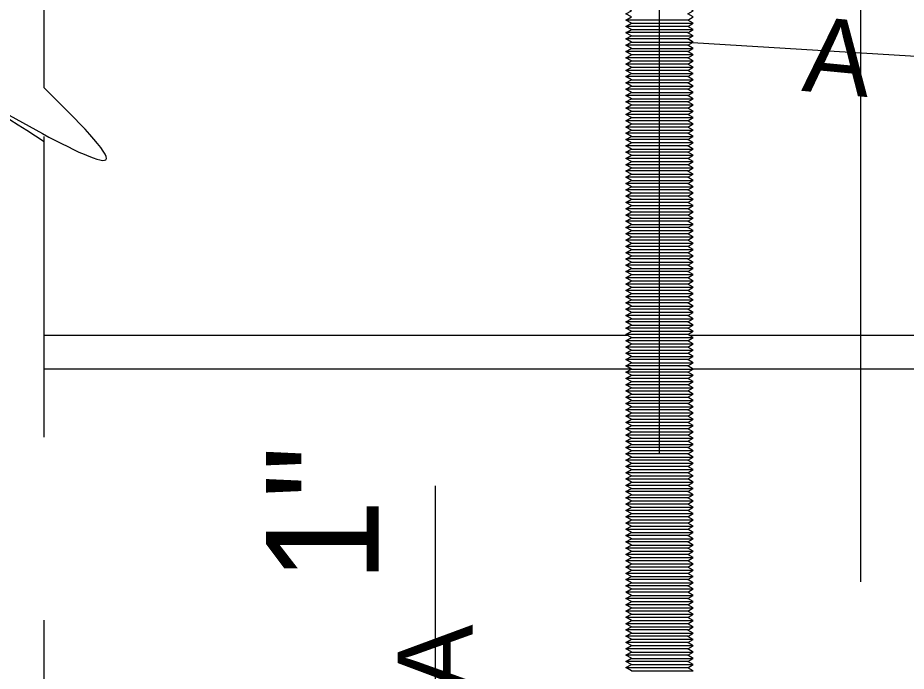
# Model space of a CAD drawing. Extents: x 1157 to 1185.5, y 1000.5 to 1021.5.
# Drawn here: x 1173.234 to 1174.354, y 1009.778 to 1010.601 of the extents above; entities that cross this region are included whole.
import ezdxf

# ---------------------------------------------------------------- set-up
doc = ezdxf.new("R2010")
doc.units = 0
for name, color, linetype in [('01-Slab', 7, 'Continuous'), ('03-Dimensions', 7, 'Continuous'), ('06-CenterLine', 7, 'Continuous'), ('31-Program-Titles', 7, 'Continuous')]:
    doc.layers.add(name, color=color, linetype=linetype)

msp = doc.modelspace()

# ---------------------------------------------------------------- linework, layer by layer
at = {"layer": '01-Slab'}
for p, q in [((1174.0036, 1010.2004), (1173.2673, 1010.2004)), ((1175.3133, 1010.2004), (1174.0814, 1010.2004)), ((1174.0074, 1010.1581), (1173.2673, 1010.1581)), ((1175.3133, 1010.1581), (1174.0853, 1010.1581))]:
    msp.add_line(p, q, dxfattribs=at)
at = {"layer": '03-Dimensions'}
for p, q in [((1174.2973, 1009.8903), (1174.2973, 1011.2034)), ((1173.2673, 1010.5128), (1173.2673, 1011.0098)), ((1174.0788, 1010.598), (1174.001, 1010.598)), ((1174.0078, 1010.594), (1174.0857, 1010.594)), ((1174.0788, 1010.5901), (1174.001, 1010.5901)), ((1174.0788, 1010.5822), (1174.001, 1010.5822)), ((1174.0078, 1010.5862), (1174.0857, 1010.5862)), ((1174.0788, 1010.5743), (1174.001, 1010.5743)), ((1174.0078, 1010.5782), (1174.0857, 1010.5782)), ((1174.0078, 1010.5703), (1174.0857, 1010.5703)), ((1174.0788, 1010.5663), (1174.001, 1010.5663)), ((1174.0078, 1010.5623), (1174.0857, 1010.5623)), ((1174.0847, 1010.5697), (1175.5383, 1010.4823)), ((1174.0788, 1010.5584), (1174.001, 1010.5584)), ((1174.0788, 1010.5505), (1174.001, 1010.5505)), ((1174.0078, 1010.5545), (1174.0857, 1010.5545)), ((1174.0788, 1010.5426), (1174.001, 1010.5426)), ((1174.0078, 1010.5465), (1174.0857, 1010.5465)), ((1174.0078, 1010.5387), (1174.0857, 1010.5387)), ((1174.0788, 1010.5347), (1174.001, 1010.5347)), ((1174.0788, 1010.5268), (1174.001, 1010.5268)), ((1174.0078, 1010.5307), (1174.0857, 1010.5307)), ((1174.0788, 1010.5188), (1174.001, 1010.5188)), ((1174.0078, 1010.5228), (1174.0857, 1010.5228)), ((1174.0078, 1010.5148), (1174.0857, 1010.5148)), ((1174.0788, 1010.5108), (1174.001, 1010.5108)), ((1174.0078, 1010.5069), (1174.0857, 1010.5069)), ((1174.0788, 1010.5029), (1174.001, 1010.5029)), ((1174.0788, 1010.495), (1174.001, 1010.495)), ((1174.0078, 1010.4989), (1174.0857, 1010.4989)), ((1174.0788, 1010.4871), (1174.001, 1010.4871)), ((1174.0078, 1010.4911), (1174.0857, 1010.4911)), ((1174.0078, 1010.4831), (1174.0857, 1010.4831)), ((1174.0788, 1010.4792), (1174.001, 1010.4792)), ((1174.0788, 1010.4713), (1174.001, 1010.4713)), ((1174.0078, 1010.4753), (1174.0857, 1010.4753)), ((1174.0788, 1010.4633), (1174.001, 1010.4633)), ((1174.0078, 1010.4673), (1174.0857, 1010.4673)), ((1174.0078, 1010.4594), (1174.0857, 1010.4594)), ((1173.2673, 1010.0726), (1173.2673, 1010.4512)), ((1174.0788, 1010.4554), (1174.001, 1010.4554)), ((1174.0788, 1010.4475), (1174.001, 1010.4475)), ((1174.0078, 1010.4514), (1174.0857, 1010.4514)), ((1174.0788, 1010.4396), (1174.001, 1010.4396)), ((1174.0078, 1010.4436), (1174.0857, 1010.4436)), ((1174.0788, 1010.4317), (1174.001, 1010.4317)), ((1174.0078, 1010.4356), (1174.0857, 1010.4356)), ((1174.0078, 1010.4278), (1174.0857, 1010.4278)), ((1174.0788, 1010.4238), (1174.001, 1010.4238)), ((1174.0788, 1010.4158), (1174.001, 1010.4158)), ((1174.0078, 1010.4198), (1174.0857, 1010.4198)), ((1174.0788, 1010.4079), (1174.001, 1010.4079)), ((1174.0078, 1010.4119), (1174.0857, 1010.4119)), ((1174.0078, 1010.4039), (1174.0857, 1010.4039)), ((1174.0788, 1010.4), (1174.001, 1010.4)), ((1174.0788, 1010.3921), (1174.001, 1010.3921)), ((1174.0078, 1010.3961), (1174.0857, 1010.3961)), ((1174.0788, 1010.3842), (1174.001, 1010.3842)), ((1174.0078, 1010.3881), (1174.0857, 1010.3881)), ((1174.0078, 1010.3803), (1174.0857, 1010.3803)), ((1174.0788, 1010.3763), (1174.001, 1010.3763)), ((1174.0078, 1010.3723), (1174.0857, 1010.3723)), ((1174.0788, 1010.3683), (1174.001, 1010.3683)), ((1174.0788, 1010.3604), (1174.001, 1010.3604)), ((1174.0078, 1010.3644), (1174.0857, 1010.3644)), ((1174.0788, 1010.3524), (1174.001, 1010.3524)), ((1174.0078, 1010.3565), (1174.0857, 1010.3565)), ((1174.0078, 1010.3485), (1174.0857, 1010.3485)), ((1174.0788, 1010.3445), (1174.001, 1010.3445)), ((1174.0788, 1010.3366), (1174.001, 1010.3366)), ((1174.0078, 1010.3405), (1174.0857, 1010.3405)), ((1174.0788, 1010.3287), (1174.001, 1010.3287)), ((1174.0078, 1010.3327), (1174.0857, 1010.3327)), ((1174.0078, 1010.3248), (1174.0857, 1010.3248)), ((1174.0788, 1010.3208), (1174.001, 1010.3208)), ((1174.0788, 1010.3128), (1174.001, 1010.3128)), ((1174.0078, 1010.3168), (1174.0857, 1010.3168)), ((1174.0788, 1010.3049), (1174.001, 1010.3049)), ((1174.0078, 1010.3089), (1174.0857, 1010.3089)), ((1174.0788, 1010.297), (1174.001, 1010.297)), ((1174.0078, 1010.301), (1174.0857, 1010.301)), ((1174.0078, 1010.2931), (1174.0857, 1010.2931)), ((1174.0788, 1010.2891), (1174.001, 1010.2891)), ((1174.0788, 1010.2812), (1174.001, 1010.2812)), ((1174.0078, 1010.2852), (1174.0857, 1010.2852)), ((1174.0788, 1010.2733), (1174.001, 1010.2733)), ((1174.0078, 1010.2773), (1174.0857, 1010.2773)), ((1174.0078, 1010.2693), (1174.0857, 1010.2693)), ((1174.0788, 1010.2653), (1174.001, 1010.2653)), ((1174.0788, 1010.2574), (1174.001, 1010.2574)), ((1174.0078, 1010.2614), (1174.0857, 1010.2614)), ((1174.0788, 1010.2495), (1174.001, 1010.2495)), ((1174.0078, 1010.2535), (1174.0857, 1010.2535)), ((1174.0078, 1010.2456), (1174.0857, 1010.2456)), ((1174.0788, 1010.2416), (1174.001, 1010.2416)), ((1174.0078, 1010.2377), (1174.0857, 1010.2377)), ((1174.0788, 1010.2337), (1174.001, 1010.2337)), ((1174.0788, 1010.2257), (1174.001, 1010.2257)), ((1174.0078, 1010.2298), (1174.0857, 1010.2298)), ((1174.0788, 1010.2178), (1174.001, 1010.2178)), ((1174.0078, 1010.2218), (1174.0857, 1010.2218)), ((1174.0078, 1010.2138), (1174.0857, 1010.2138)), ((1174.0788, 1010.2098), (1174.001, 1010.2098)), ((1174.0788, 1010.2019), (1174.001, 1010.2019)), ((1174.0078, 1010.2059), (1174.0857, 1010.2059)), ((1174.0788, 1010.194), (1174.001, 1010.194)), ((1174.0078, 1010.198), (1174.0857, 1010.198)), ((1174.0078, 1010.1901), (1174.0857, 1010.1901)), ((1174.0788, 1010.1861), (1174.001, 1010.1861)), ((1174.0078, 1010.1822), (1174.0857, 1010.1822)), ((1174.0788, 1010.1781), (1174.001, 1010.1781)), ((1174.0788, 1010.1702), (1174.001, 1010.1702)), ((1174.0078, 1010.1742), (1174.0857, 1010.1742)), ((1174.0788, 1010.1623), (1174.001, 1010.1623)), ((1174.0078, 1010.1663), (1174.0857, 1010.1663)), ((1174.0078, 1010.1583), (1174.0857, 1010.1583)), ((1174.0788, 1010.1543), (1174.001, 1010.1543)), ((1174.0788, 1010.1465), (1174.001, 1010.1465)), ((1174.0078, 1010.1505), (1174.0857, 1010.1505)), ((1174.0788, 1010.1384), (1174.001, 1010.1384)), ((1174.0078, 1010.1425), (1174.0857, 1010.1425)), ((1174.0078, 1010.1346), (1174.0857, 1010.1346)), ((1174.0788, 1010.1306), (1174.001, 1010.1306)), ((1174.0788, 1010.1226), (1174.001, 1010.1226)), ((1174.0078, 1010.1266), (1174.0857, 1010.1266)), ((1174.0788, 1010.1148), (1174.001, 1010.1148)), ((1174.0078, 1010.1188), (1174.0857, 1010.1188)), ((1174.0078, 1010.1109), (1174.0857, 1010.1109)), ((1174.0788, 1010.1069), (1174.001, 1010.1069)), ((1174.0078, 1010.103), (1174.0857, 1010.103)), ((1174.0788, 1010.0989), (1174.001, 1010.0989)), ((1174.0788, 1010.091), (1174.001, 1010.091)), ((1174.0078, 1010.095), (1174.0857, 1010.095)), ((1174.0788, 1010.0831), (1174.001, 1010.0831)), ((1174.0078, 1010.0871), (1174.0857, 1010.0871)), ((1174.0078, 1010.0791), (1174.0857, 1010.0791)), ((1174.0788, 1010.0751), (1174.001, 1010.0751)), ((1174.0788, 1010.0672), (1174.001, 1010.0672)), ((1174.0078, 1010.0712), (1174.0857, 1010.0712)), ((1174.0788, 1010.0593), (1174.001, 1010.0593)), ((1174.0078, 1010.0633), (1174.0857, 1010.0633)), ((1174.0078, 1010.0555), (1174.0857, 1010.0555)), ((1174.0788, 1010.0515), (1174.001, 1010.0515)), ((1174.0078, 1010.0475), (1174.0857, 1010.0475)), ((1174.0788, 1010.0434), (1174.001, 1010.0434)), ((1174.0788, 1010.0356), (1174.001, 1010.0356)), ((1174.0078, 1010.0396), (1174.0857, 1010.0396)), ((1174.0788, 1010.0276), (1174.001, 1010.0276)), ((1174.0078, 1010.0316), (1174.0857, 1010.0316)), ((1174.0078, 1010.0237), (1174.0857, 1010.0237)), ((1173.7604, 1010.0112), (1173.7604, 1009.61)), ((1174.0788, 1010.0197), (1174.001, 1010.0197)), ((1174.0788, 1010.0117), (1174.001, 1010.0117)), ((1174.0078, 1010.0157), (1174.0857, 1010.0157)), ((1174.0788, 1010.0039), (1174.001, 1010.0039)), ((1174.0078, 1010.0079), (1174.0857, 1010.0079)), ((1174.0078, 1010), (1174.0857, 1010)), ((1174.0788, 1009.996), (1174.001, 1009.996)), ((1174.0788, 1009.988), (1174.001, 1009.988)), ((1174.0078, 1009.9921), (1174.0857, 1009.9921)), ((1174.0788, 1009.9801), (1174.001, 1009.9801)), ((1174.0078, 1009.9841), (1174.0857, 1009.9841)), ((1174.0788, 1009.9722), (1174.001, 1009.9722)), ((1174.0078, 1009.9762), (1174.0857, 1009.9762)), ((1174.0078, 1009.9682), (1174.0857, 1009.9682)), ((1174.0788, 1009.9642), (1174.001, 1009.9642)), ((1174.0788, 1009.9563), (1174.001, 1009.9563)), ((1174.0078, 1009.9603), (1174.0857, 1009.9603)), ((1174.0788, 1009.9484), (1174.001, 1009.9484)), ((1174.0078, 1009.9524), (1174.0857, 1009.9524)), ((1174.0078, 1009.9446), (1174.0857, 1009.9446)), ((1174.0788, 1009.9406), (1174.001, 1009.9406)), ((1174.0788, 1009.9325), (1174.001, 1009.9325)), ((1174.0078, 1009.9366), (1174.0857, 1009.9366)), ((1174.0788, 1009.9247), (1174.001, 1009.9247)), ((1174.0078, 1009.9287), (1174.0857, 1009.9287)), ((1174.0078, 1009.9207), (1174.0857, 1009.9207)), ((1174.0788, 1009.9167), (1174.001, 1009.9167)), ((1174.0078, 1009.9128), (1174.0857, 1009.9128)), ((1174.0788, 1009.9088), (1174.001, 1009.9088)), ((1174.0788, 1009.9008), (1174.001, 1009.9008)), ((1174.0078, 1009.9048), (1174.0857, 1009.9048)), ((1174.0788, 1009.893), (1174.001, 1009.893)), ((1174.0078, 1009.897), (1174.0857, 1009.897)), ((1174.0078, 1009.8891), (1174.0857, 1009.8891)), ((1174.0788, 1009.8851), (1174.001, 1009.8851)), ((1174.0788, 1009.8771), (1174.001, 1009.8771)), ((1174.0078, 1009.8812), (1174.0857, 1009.8812)), ((1174.0788, 1009.8692), (1174.001, 1009.8692)), ((1174.0078, 1009.8732), (1174.0857, 1009.8732)), ((1174.0078, 1009.8653), (1174.0857, 1009.8653)), ((1174.0788, 1009.8613), (1174.001, 1009.8613)), ((1174.0788, 1009.8533), (1174.001, 1009.8533)), ((1174.0078, 1009.8573), (1174.0857, 1009.8573)), ((1174.0788, 1009.8453), (1174.001, 1009.8453)), ((1174.0078, 1009.8493), (1174.0857, 1009.8493)), ((1173.2673, 1009.577), (1173.2673, 1009.8418)), ((1174.0788, 1009.8375), (1174.001, 1009.8375)), ((1174.0078, 1009.8415), (1174.0857, 1009.8415)), ((1174.0078, 1009.8337), (1174.0857, 1009.8337)), ((1174.0788, 1009.8297), (1174.001, 1009.8297)), ((1174.0788, 1009.8216), (1174.001, 1009.8216)), ((1174.0078, 1009.8257), (1174.0857, 1009.8257)), ((1174.0788, 1009.8138), (1174.001, 1009.8138)), ((1174.0078, 1009.8178), (1174.0857, 1009.8178)), ((1174.0078, 1009.8098), (1174.0857, 1009.8098)), ((1174.0788, 1009.8058), (1174.001, 1009.8058)), ((1174.0788, 1009.7978), (1174.001, 1009.7978)), ((1174.0078, 1009.8018), (1174.0857, 1009.8018)), ((1174.0788, 1009.7899), (1174.001, 1009.7899)), ((1174.0078, 1009.7938), (1174.0857, 1009.7938)), ((1174.0788, 1009.782), (1174.001, 1009.782)), ((1174.0078, 1009.786), (1174.0857, 1009.786)), ((1174.0078, 1009.778), (1174.0857, 1009.778))]:
    msp.add_line(p, q, dxfattribs=at)
msp.add_spline([(1173.2673, 1010.4448), (1173.1548, 1010.5173), (1173.3452, 1010.4221), (1173.2673, 1010.5128)], degree=3, dxfattribs=at)
at = {"layer": '06-CenterLine'}
msp.add_line((1174.0433, 1010.0529), (1174.0433, 1011.2034), dxfattribs=at)
at = {"layer": '31-Program-Titles'}
for points in [[(1174.0078, 1010.5623), (1174.001, 1010.5663), (1174.0078, 1010.5703), (1174.001, 1010.5743), (1174.0078, 1010.5782), (1174.001, 1010.5821), (1174.0078, 1010.5861), (1174.001, 1010.5901), (1174.0078, 1010.594), (1174.001, 1010.598), (1174.0078, 1010.602), (1174.001, 1010.6059), (1174.0078, 1010.6098), (1174.001, 1010.6138), (1174.0078, 1010.6178), (1174.001, 1010.6218), (1174.0078, 1010.6257), (1174.001, 1010.6297), (1174.0078, 1010.6337)], [(1174.0857, 1010.5623), (1174.0788, 1010.5663), (1174.0857, 1010.5703), (1174.0788, 1010.5743), (1174.0857, 1010.5782), (1174.0788, 1010.5821), (1174.0857, 1010.5861), (1174.0788, 1010.5901), (1174.0857, 1010.594), (1174.0788, 1010.598), (1174.0857, 1010.602), (1174.0788, 1010.6059), (1174.0857, 1010.6098), (1174.0788, 1010.6138), (1174.0857, 1010.6178), (1174.0788, 1010.6218), (1174.0857, 1010.6257), (1174.0788, 1010.6297), (1174.0857, 1010.6337)], [(1174.0078, 1010.4911), (1174.001, 1010.495), (1174.0078, 1010.4989), (1174.001, 1010.5029), (1174.0078, 1010.5069), (1174.001, 1010.5108), (1174.0078, 1010.5148), (1174.001, 1010.5188), (1174.0078, 1010.5228), (1174.001, 1010.5268), (1174.0078, 1010.5307), (1174.001, 1010.5346), (1174.0078, 1010.5386), (1174.001, 1010.5426), (1174.0078, 1010.5465), (1174.001, 1010.5504), (1174.0078, 1010.5544), (1174.001, 1010.5584), (1174.0078, 1010.5623)], [(1174.0857, 1010.4911), (1174.0788, 1010.495), (1174.0857, 1010.4989), (1174.0788, 1010.5029), (1174.0857, 1010.5069), (1174.0788, 1010.5108), (1174.0857, 1010.5148), (1174.0788, 1010.5188), (1174.0857, 1010.5228), (1174.0788, 1010.5268), (1174.0857, 1010.5307), (1174.0788, 1010.5346), (1174.0857, 1010.5386), (1174.0788, 1010.5426), (1174.0857, 1010.5465), (1174.0788, 1010.5504), (1174.0857, 1010.5544), (1174.0788, 1010.5584), (1174.0857, 1010.5623)], [(1174.0078, 1010.4198), (1174.001, 1010.4237), (1174.0078, 1010.4277), (1174.001, 1010.4317), (1174.0078, 1010.4356), (1174.001, 1010.4395), (1174.0078, 1010.4435), (1174.001, 1010.4475), (1174.0078, 1010.4514), (1174.001, 1010.4554), (1174.0078, 1010.4594), (1174.001, 1010.4633), (1174.0078, 1010.4673), (1174.001, 1010.4713), (1174.0078, 1010.4753), (1174.001, 1010.4792), (1174.0078, 1010.4831), (1174.001, 1010.4871), (1174.0078, 1010.4911)], [(1174.0857, 1010.4198), (1174.0788, 1010.4237), (1174.0857, 1010.4277), (1174.0788, 1010.4317), (1174.0857, 1010.4356), (1174.0788, 1010.4395), (1174.0857, 1010.4435), (1174.0788, 1010.4475), (1174.0857, 1010.4514), (1174.0788, 1010.4554), (1174.0857, 1010.4594), (1174.0788, 1010.4633), (1174.0857, 1010.4673), (1174.0788, 1010.4713), (1174.0857, 1010.4753), (1174.0788, 1010.4792), (1174.0857, 1010.4831), (1174.0788, 1010.4871), (1174.0857, 1010.4911)], [(1174.0078, 1010.3485), (1174.001, 1010.3524), (1174.0078, 1010.3563), (1174.001, 1010.3603), (1174.0078, 1010.3643), (1174.001, 1010.3683), (1174.0078, 1010.3722), (1174.001, 1010.3762), (1174.0078, 1010.3802), (1174.001, 1010.3842), (1174.0078, 1010.3881), (1174.001, 1010.392), (1174.0078, 1010.396), (1174.001, 1010.4), (1174.0078, 1010.4039), (1174.001, 1010.4078), (1174.0078, 1010.4118), (1174.001, 1010.4158), (1174.0078, 1010.4198)], [(1174.0857, 1010.3485), (1174.0788, 1010.3524), (1174.0857, 1010.3563), (1174.0788, 1010.3603), (1174.0857, 1010.3643), (1174.0788, 1010.3683), (1174.0857, 1010.3722), (1174.0788, 1010.3762), (1174.0857, 1010.3802), (1174.0788, 1010.3842), (1174.0857, 1010.3881), (1174.0788, 1010.392), (1174.0857, 1010.396), (1174.0788, 1010.4), (1174.0857, 1010.4039), (1174.0788, 1010.4078), (1174.0857, 1010.4118), (1174.0788, 1010.4158), (1174.0857, 1010.4198)], [(1174.0078, 1010.2773), (1174.001, 1010.2811), (1174.0078, 1010.2851), (1174.001, 1010.2891), (1174.0078, 1010.2931), (1174.001, 1010.2969), (1174.0078, 1010.3009), (1174.001, 1010.3049), (1174.0078, 1010.3089), (1174.001, 1010.3128), (1174.0078, 1010.3168), (1174.001, 1010.3208), (1174.0078, 1010.3248), (1174.001, 1010.3287), (1174.0078, 1010.3327), (1174.001, 1010.3366), (1174.0078, 1010.3405), (1174.001, 1010.3445), (1174.0078, 1010.3485)], [(1174.0857, 1010.2773), (1174.0788, 1010.2811), (1174.0857, 1010.2851), (1174.0788, 1010.2891), (1174.0857, 1010.2931), (1174.0788, 1010.2969), (1174.0857, 1010.3009), (1174.0788, 1010.3049), (1174.0857, 1010.3089), (1174.0788, 1010.3128), (1174.0857, 1010.3168), (1174.0788, 1010.3208), (1174.0857, 1010.3248), (1174.0788, 1010.3287), (1174.0857, 1010.3327), (1174.0788, 1010.3366), (1174.0857, 1010.3405), (1174.0788, 1010.3445), (1174.0857, 1010.3485)], [(1174.0078, 1010.2059), (1174.001, 1010.2098), (1174.0078, 1010.2138), (1174.001, 1010.2178), (1174.0078, 1010.2218), (1174.001, 1010.2257), (1174.0078, 1010.2297), (1174.001, 1010.2336), (1174.0078, 1010.2376), (1174.001, 1010.2416), (1174.0078, 1010.2456), (1174.001, 1010.2494), (1174.0078, 1010.2534), (1174.001, 1010.2574), (1174.0078, 1010.2614), (1174.001, 1010.2653), (1174.0078, 1010.2693), (1174.001, 1010.2733), (1174.0078, 1010.2773)], [(1174.0857, 1010.2059), (1174.0788, 1010.2098), (1174.0857, 1010.2138), (1174.0788, 1010.2178), (1174.0857, 1010.2218), (1174.0788, 1010.2257), (1174.0857, 1010.2297), (1174.0788, 1010.2336), (1174.0857, 1010.2376), (1174.0788, 1010.2416), (1174.0857, 1010.2456), (1174.0788, 1010.2494), (1174.0857, 1010.2534), (1174.0788, 1010.2574), (1174.0857, 1010.2614), (1174.0788, 1010.2653), (1174.0857, 1010.2693), (1174.0788, 1010.2733), (1174.0857, 1010.2773)], [(1174.0078, 1010.1347), (1174.001, 1010.1385), (1174.0078, 1010.1425), (1174.001, 1010.1465), (1174.0078, 1010.1505), (1174.001, 1010.1543), (1174.0078, 1010.1583), (1174.001, 1010.1623), (1174.0078, 1010.1663), (1174.001, 1010.1703), (1174.0078, 1010.1743), (1174.001, 1010.1782), (1174.0078, 1010.1822), (1174.001, 1010.1861), (1174.0078, 1010.1901), (1174.001, 1010.194), (1174.0078, 1010.198), (1174.001, 1010.2019), (1174.0078, 1010.2059)], [(1174.0857, 1010.1347), (1174.0788, 1010.1385), (1174.0857, 1010.1425), (1174.0788, 1010.1465), (1174.0857, 1010.1505), (1174.0788, 1010.1543), (1174.0857, 1010.1583), (1174.0788, 1010.1623), (1174.0857, 1010.1663), (1174.0788, 1010.1703), (1174.0857, 1010.1743), (1174.0788, 1010.1782), (1174.0857, 1010.1822), (1174.0788, 1010.1861), (1174.0857, 1010.1901), (1174.0788, 1010.194), (1174.0857, 1010.198), (1174.0788, 1010.2019), (1174.0857, 1010.2059)], [(1174.0078, 1010.0633), (1174.001, 1010.0673), (1174.0078, 1010.0713), (1174.001, 1010.0752), (1174.0078, 1010.0792), (1174.001, 1010.0831), (1174.0078, 1010.0871), (1174.001, 1010.091), (1174.0078, 1010.095), (1174.001, 1010.099), (1174.0078, 1010.103), (1174.001, 1010.1068), (1174.0078, 1010.1108), (1174.001, 1010.1148), (1174.0078, 1010.1188), (1174.001, 1010.1227), (1174.0078, 1010.1267), (1174.001, 1010.1307), (1174.0078, 1010.1347)], [(1174.0857, 1010.0633), (1174.0788, 1010.0673), (1174.0857, 1010.0713), (1174.0788, 1010.0752), (1174.0857, 1010.0792), (1174.0788, 1010.0831), (1174.0857, 1010.0871), (1174.0788, 1010.091), (1174.0857, 1010.095), (1174.0788, 1010.099), (1174.0857, 1010.103), (1174.0788, 1010.1068), (1174.0857, 1010.1108), (1174.0788, 1010.1148), (1174.0857, 1010.1188), (1174.0788, 1010.1227), (1174.0857, 1010.1267), (1174.0788, 1010.1307), (1174.0857, 1010.1347)], [(1174.0078, 1009.9921), (1174.001, 1009.9959), (1174.0078, 1009.9999), (1174.001, 1010.0039), (1174.0078, 1010.0079), (1174.001, 1010.0118), (1174.0078, 1010.0158), (1174.001, 1010.0198), (1174.0078, 1010.0238), (1174.001, 1010.0277), (1174.0078, 1010.0317), (1174.001, 1010.0356), (1174.0078, 1010.0396), (1174.001, 1010.0435), (1174.0078, 1010.0475), (1174.001, 1010.0514), (1174.0078, 1010.0554), (1174.001, 1010.0593), (1174.0078, 1010.0633)], [(1174.0857, 1009.9921), (1174.0788, 1009.9959), (1174.0857, 1009.9999), (1174.0788, 1010.0039), (1174.0857, 1010.0079), (1174.0788, 1010.0118), (1174.0857, 1010.0158), (1174.0788, 1010.0198), (1174.0857, 1010.0238), (1174.0788, 1010.0277), (1174.0857, 1010.0317), (1174.0788, 1010.0356), (1174.0857, 1010.0396), (1174.0788, 1010.0435), (1174.0857, 1010.0475), (1174.0788, 1010.0514), (1174.0857, 1010.0554), (1174.0788, 1010.0593), (1174.0857, 1010.0633)], [(1174.0078, 1009.9208), (1174.001, 1009.9247), (1174.0078, 1009.9287), (1174.001, 1009.9326), (1174.0078, 1009.9366), (1174.001, 1009.9405), (1174.0078, 1009.9445), (1174.001, 1009.9484), (1174.0078, 1009.9524), (1174.001, 1009.9564), (1174.0078, 1009.9604), (1174.001, 1009.9643), (1174.0078, 1009.9683), (1174.001, 1009.9723), (1174.0078, 1009.9763), (1174.001, 1009.9801), (1174.0078, 1009.9841), (1174.001, 1009.9881), (1174.0078, 1009.9921)], [(1174.0857, 1009.9208), (1174.0788, 1009.9247), (1174.0857, 1009.9287), (1174.0788, 1009.9326), (1174.0857, 1009.9366), (1174.0788, 1009.9405), (1174.0857, 1009.9445), (1174.0788, 1009.9484), (1174.0857, 1009.9524), (1174.0788, 1009.9564), (1174.0857, 1009.9604), (1174.0788, 1009.9643), (1174.0857, 1009.9683), (1174.0788, 1009.9723), (1174.0857, 1009.9763), (1174.0788, 1009.9801), (1174.0857, 1009.9841), (1174.0788, 1009.9881), (1174.0857, 1009.9921)], [(1174.0078, 1009.8495), (1174.001, 1009.8533), (1174.0078, 1009.8573), (1174.001, 1009.8613), (1174.0078, 1009.8653), (1174.001, 1009.8692), (1174.0078, 1009.8732), (1174.001, 1009.8772), (1174.0078, 1009.8812), (1174.001, 1009.8851), (1174.0078, 1009.8891), (1174.001, 1009.893), (1174.0078, 1009.897), (1174.001, 1009.9009), (1174.0078, 1009.9049), (1174.001, 1009.9088), (1174.0078, 1009.9128), (1174.001, 1009.9168), (1174.0078, 1009.9208)], [(1174.0857, 1009.8495), (1174.0788, 1009.8533), (1174.0857, 1009.8573), (1174.0788, 1009.8613), (1174.0857, 1009.8653), (1174.0788, 1009.8692), (1174.0857, 1009.8732), (1174.0788, 1009.8772), (1174.0857, 1009.8812), (1174.0788, 1009.8851), (1174.0857, 1009.8891), (1174.0788, 1009.893), (1174.0857, 1009.897), (1174.0788, 1009.9009), (1174.0857, 1009.9049), (1174.0788, 1009.9088), (1174.0857, 1009.9128), (1174.0788, 1009.9168), (1174.0857, 1009.9208)], [(1174.0078, 1009.7782), (1174.001, 1009.7821), (1174.0078, 1009.7861), (1174.001, 1009.79), (1174.0078, 1009.794), (1174.001, 1009.7979), (1174.0078, 1009.8019), (1174.001, 1009.8058), (1174.0078, 1009.8098), (1174.001, 1009.8138), (1174.0078, 1009.8178), (1174.001, 1009.8217), (1174.0078, 1009.8257), (1174.001, 1009.8297), (1174.0078, 1009.8337), (1174.001, 1009.8375), (1174.0078, 1009.8415), (1174.001, 1009.8455), (1174.0078, 1009.8495)], [(1174.0857, 1009.778), (1174.0788, 1009.7819), (1174.0857, 1009.7859), (1174.0788, 1009.7898), (1174.0857, 1009.7938), (1174.0788, 1009.7978), (1174.0857, 1009.8018), (1174.0788, 1009.8057), (1174.0857, 1009.8097), (1174.0788, 1009.8137), (1174.0857, 1009.8177), (1174.0788, 1009.8215), (1174.0857, 1009.8255), (1174.0788, 1009.8295), (1174.0857, 1009.8335), (1174.0788, 1009.8373), (1174.0857, 1009.8413), (1174.0788, 1009.8453), (1174.0857, 1009.8493)]]:
    msp.add_lwpolyline(points, dxfattribs=at)

# ---------------------------------------------------------------- texts
at = {"layer": '03-Dimensions'}
for s, height, rotation, p in [('A', 0.0947, 354.519, (1174.2216, 1010.509)), ('1"', 0.14225, 90, (1173.6893, 1009.8888)), ('A', 0.0947, 90, (1173.8078, 1009.7521))]:
    msp.add_text(s, height=height, rotation=rotation, dxfattribs=at).set_placement(p)

doc.saveas('drawing.dxf')
